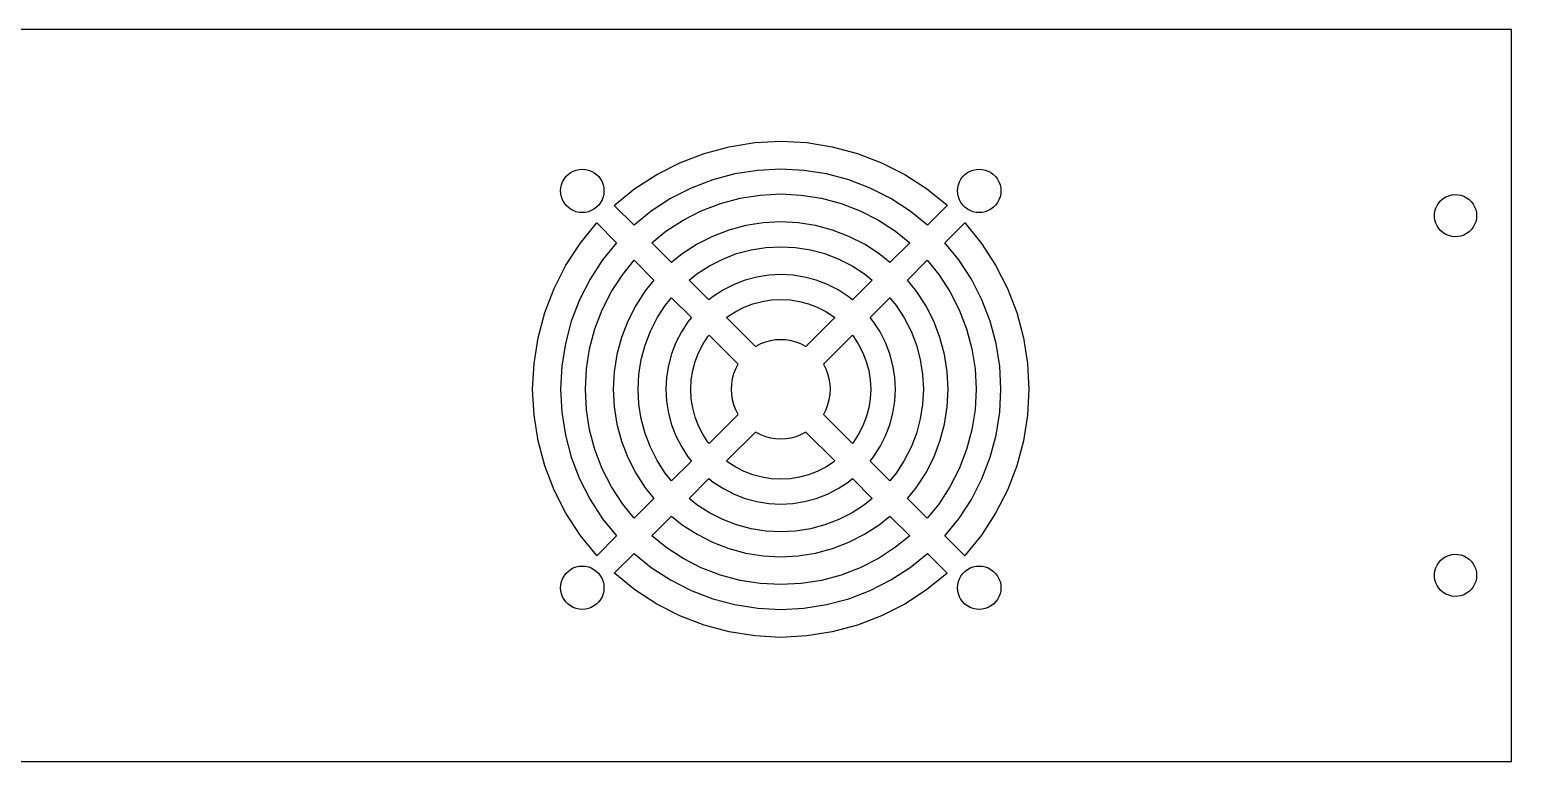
# Model space of a CAD drawing. Header units: metres. Extents: x 0 to 239, y 0 to 59.
# Drawn here: x 119.5 to 238.9, y 0 to 59 of the extents above; entities that cross this region are included whole.
import ezdxf

# ---------------------------------------------------------------- set-up
doc = ezdxf.new("R2010")
doc.units = ezdxf.units.M

msp = doc.modelspace()

# ---------------------------------------------------------------- linework, layer by layer
for p, q in [((238.9, 59), (0, 59)), ((238.9, 0), (238.9, 59)), ((171.865, 48.2709), (173.82, 49.0211)), ((173.82, 49.0211), (175.842, 49.5629)), ((175.842, 49.5629), (177.909, 49.8904)), ((177.909, 49.8904), (180, 50)), ((180, 50), (182.091, 49.8904)), ((182.091, 49.8904), (184.158, 49.5629)), ((184.158, 49.5629), (186.18, 49.0211)), ((186.18, 49.0211), (188.135, 48.2709)), ((170, 47.3205), (171.865, 48.2709)), ((188.135, 48.2709), (190, 47.3205)), ((162.321, 46.493), (162.408, 46.727)), ((162.408, 46.727), (162.528, 46.9461)), ((162.528, 46.9461), (162.677, 47.146)), ((162.677, 47.146), (162.854, 47.3226)), ((162.854, 47.3226), (163.054, 47.4722)), ((163.054, 47.4722), (163.273, 47.5918)), ((163.273, 47.5918), (163.507, 47.6791)), ((163.507, 47.6791), (163.751, 47.7322)), ((163.751, 47.7322), (164, 47.75)), ((164, 47.75), (164.249, 47.7322)), ((164.249, 47.7322), (164.493, 47.6791)), ((164.493, 47.6791), (164.727, 47.5918)), ((164.727, 47.5918), (164.946, 47.4722)), ((164.946, 47.4722), (165.146, 47.3226)), ((165.146, 47.3226), (165.323, 47.146)), ((165.323, 47.146), (165.472, 46.9461)), ((165.472, 46.9461), (165.592, 46.727)), ((165.592, 46.727), (165.679, 46.493)), ((168.244, 46.1803), (170, 47.3205)), ((174.515, 46.8812), (172.78, 46.2154)), ((176.31, 47.3621), (174.515, 46.8812)), ((178.145, 47.6528), (176.31, 47.3621)), ((180, 47.75), (178.145, 47.6528)), ((181.855, 47.6528), (180, 47.75)), ((183.69, 47.3621), (181.855, 47.6528)), ((185.485, 46.8812), (183.69, 47.3621)), ((187.22, 46.2154), (185.485, 46.8812)), ((190, 47.3205), (191.756, 46.1803)), ((194.321, 46.493), (194.408, 46.727)), ((194.408, 46.727), (194.528, 46.9461)), ((194.528, 46.9461), (194.677, 47.146)), ((194.677, 47.146), (194.854, 47.3226)), ((194.854, 47.3226), (195.054, 47.4722)), ((195.054, 47.4722), (195.273, 47.5918)), ((195.273, 47.5918), (195.507, 47.6791)), ((195.507, 47.6791), (195.751, 47.7322)), ((195.751, 47.7322), (196, 47.75)), ((196, 47.75), (196.249, 47.7322)), ((196.249, 47.7322), (196.493, 47.6791)), ((196.493, 47.6791), (196.727, 47.5918)), ((196.727, 47.5918), (196.946, 47.4722)), ((196.946, 47.4722), (197.146, 47.3226)), ((197.146, 47.3226), (197.323, 47.146)), ((197.323, 47.146), (197.472, 46.9461)), ((197.472, 46.9461), (197.592, 46.727)), ((197.592, 46.727), (197.679, 46.493)), ((162.25, 46), (162.268, 46.249)), ((162.268, 45.7509), (162.25, 46)), ((162.268, 46.249), (162.321, 46.493)), ((162.321, 45.507), (162.268, 45.7509)), ((162.408, 45.273), (162.321, 45.507)), ((165.679, 45.507), (165.592, 45.273)), ((165.679, 46.493), (165.732, 46.249)), ((165.732, 45.7509), (165.679, 45.507)), ((165.732, 46.249), (165.75, 46)), ((165.75, 46), (165.732, 45.7509)), ((166.617, 44.8629), (168.244, 46.1803)), ((172.78, 46.2154), (171.125, 45.3719)), ((175.133, 44.9791), (176.725, 45.4058)), ((176.725, 45.4058), (178.354, 45.6637)), ((178.354, 45.6637), (180, 45.75)), ((180, 45.75), (181.646, 45.6637)), ((181.646, 45.6637), (183.275, 45.4058)), ((183.275, 45.4058), (184.867, 44.9791)), ((188.875, 45.3719), (187.22, 46.2154)), ((191.756, 46.1803), (193.383, 44.8629)), ((194.25, 46), (194.268, 46.249)), ((194.268, 45.7509), (194.25, 46)), ((194.268, 46.249), (194.321, 46.493)), ((194.321, 45.507), (194.268, 45.7509)), ((194.408, 45.273), (194.321, 45.507)), ((197.679, 45.507), (197.592, 45.273)), ((197.679, 46.493), (197.732, 46.249)), ((197.732, 45.7509), (197.679, 45.507)), ((197.732, 46.249), (197.75, 46)), ((197.75, 46), (197.732, 45.7509)), ((233.411, 45.3826), (233.623, 45.5119)), ((233.623, 45.5119), (233.851, 45.6089)), ((233.851, 45.6089), (234.091, 45.6717)), ((234.091, 45.6717), (234.338, 45.6989)), ((234.338, 45.6989), (234.586, 45.6898)), ((234.586, 45.6898), (234.83, 45.6447)), ((234.83, 45.6447), (235.065, 45.5646)), ((235.065, 45.5646), (235.286, 45.4511)), ((235.286, 45.4511), (235.487, 45.3067)), ((162.528, 45.0539), (162.408, 45.273)), ((162.677, 44.854), (162.528, 45.0539)), ((162.854, 44.6774), (162.677, 44.854)), ((163.054, 44.5278), (162.854, 44.6774)), ((163.273, 44.4081), (163.054, 44.5278)), ((163.507, 44.3209), (163.273, 44.4081)), ((163.751, 44.2678), (163.507, 44.3209)), ((164, 44.25), (163.751, 44.2678)), ((164.249, 44.2678), (164, 44.25)), ((164.493, 44.3209), (164.249, 44.2678)), ((164.727, 44.4081), (164.493, 44.3209)), ((164.946, 44.5278), (164.727, 44.4081)), ((165.146, 44.6774), (164.946, 44.5278)), ((165.323, 44.854), (165.146, 44.6774)), ((165.472, 45.0539), (165.323, 44.854)), ((165.592, 45.273), (165.472, 45.0539)), ((166.584, 44.8298), (166.617, 44.8629)), ((168.178, 43.2358), (166.584, 44.8298)), ((169.567, 44.36), (168.178, 43.2358)), ((171.125, 45.3719), (169.567, 44.36)), ((172.125, 43.6399), (173.594, 44.3883)), ((173.594, 44.3883), (175.133, 44.9791)), ((184.867, 44.9791), (186.406, 44.3883)), ((186.406, 44.3883), (187.875, 43.6399)), ((190.433, 44.36), (188.875, 45.3719)), ((191.822, 43.2358), (190.433, 44.36)), ((193.416, 44.8298), (191.822, 43.2358)), ((193.383, 44.8629), (193.416, 44.8298)), ((194.528, 45.0539), (194.408, 45.273)), ((194.677, 44.854), (194.528, 45.0539)), ((194.854, 44.6774), (194.677, 44.854)), ((195.054, 44.5278), (194.854, 44.6774)), ((195.273, 44.4081), (195.054, 44.5278)), ((195.507, 44.3209), (195.273, 44.4081)), ((195.751, 44.2678), (195.507, 44.3209)), ((196, 44.25), (195.751, 44.2678)), ((196.249, 44.2678), (196, 44.25)), ((196.493, 44.3209), (196.249, 44.2678)), ((196.727, 44.4081), (196.493, 44.3209)), ((196.946, 44.5278), (196.727, 44.4081)), ((197.146, 44.6774), (196.946, 44.5278)), ((197.323, 44.854), (197.146, 44.6774)), ((197.472, 45.0539), (197.323, 44.854)), ((197.592, 45.273), (197.472, 45.0539)), ((232.705, 44.1241), (232.741, 44.3696)), ((232.741, 44.3696), (232.812, 44.6073)), ((232.812, 44.6073), (232.918, 44.832)), ((232.918, 44.832), (233.054, 45.039)), ((233.054, 45.039), (233.22, 45.2238)), ((233.22, 45.2238), (233.411, 45.3826)), ((235.487, 45.3067), (235.666, 45.1344)), ((235.666, 45.1344), (235.818, 44.938)), ((235.818, 44.938), (235.939, 44.7216)), ((235.939, 44.7216), (236.028, 44.4898)), ((236.028, 44.4898), (236.082, 44.2475)), ((236.082, 44.2475), (236.1, 44)), ((163.82, 41.7557), (165.137, 43.3826)), ((165.137, 43.3826), (165.17, 43.4156)), ((165.17, 43.4156), (166.764, 41.8215)), ((170.742, 42.742), (172.125, 43.6399)), ((177.193, 43.205), (175.828, 42.8393)), ((178.589, 43.426), (177.193, 43.205)), ((180, 43.5), (178.589, 43.426)), ((181.411, 43.426), (180, 43.5)), ((182.807, 43.205), (181.411, 43.426)), ((184.172, 42.8393), (182.807, 43.205)), ((187.875, 43.6399), (189.258, 42.742)), ((193.236, 41.8215), (194.83, 43.4156)), ((194.83, 43.4156), (194.863, 43.3826)), ((194.863, 43.3826), (196.18, 41.7557)), ((232.705, 43.8759), (232.705, 44.1241)), ((232.741, 43.6304), (232.705, 43.8759)), ((232.812, 43.3927), (232.741, 43.6304)), ((232.918, 43.168), (232.812, 43.3927)), ((233.054, 42.961), (232.918, 43.168)), ((235.818, 43.062), (235.666, 42.8656)), ((235.939, 43.2784), (235.818, 43.062)), ((236.028, 43.5102), (235.939, 43.2784)), ((236.082, 43.7525), (236.028, 43.5102)), ((236.1, 44), (236.082, 43.7525)), ((166.764, 41.8215), (165.64, 40.4332)), ((169.598, 41.8157), (170.742, 42.742)), ((171.196, 40.2182), (169.598, 41.8157)), ((174.509, 42.3329), (173.25, 41.6913)), ((175.828, 42.8393), (174.509, 42.3329)), ((185.491, 42.3329), (184.172, 42.8393)), ((186.75, 41.6913), (185.491, 42.3329)), ((190.402, 41.8157), (188.804, 40.2182)), ((189.258, 42.742), (190.402, 41.8157)), ((194.36, 40.4332), (193.236, 41.8215)), ((233.22, 42.7762), (233.054, 42.961)), ((233.411, 42.6174), (233.22, 42.7762)), ((233.623, 42.4881), (233.411, 42.6174)), ((233.851, 42.3911), (233.623, 42.4881)), ((234.091, 42.3283), (233.851, 42.3911)), ((234.338, 42.3011), (234.091, 42.3283)), ((234.586, 42.3102), (234.338, 42.3011)), ((234.83, 42.3553), (234.586, 42.3102)), ((235.065, 42.4354), (234.83, 42.3553)), ((235.286, 42.5489), (235.065, 42.4354)), ((235.487, 42.6933), (235.286, 42.5489)), ((235.666, 42.8656), (235.487, 42.6933)), ((162.679, 40), (163.82, 41.7557)), ((172.065, 40.9217), (171.196, 40.2182)), ((173.25, 41.6913), (172.065, 40.9217)), ((175.323, 40.5058), (176.446, 40.9371)), ((176.446, 40.9371), (177.609, 41.2487)), ((177.609, 41.2487), (178.798, 41.437)), ((178.798, 41.437), (180, 41.5)), ((180, 41.5), (181.202, 41.437)), ((181.202, 41.437), (182.391, 41.2487)), ((182.391, 41.2487), (183.554, 40.9371)), ((183.554, 40.9371), (184.677, 40.5058)), ((187.935, 40.9217), (186.75, 41.6913)), ((188.804, 40.2182), (187.935, 40.9217)), ((196.18, 41.7557), (197.321, 40)), ((161.729, 38.1347), (162.679, 40)), ((165.64, 40.4332), (164.628, 38.875)), ((167.258, 39.2576), (168.184, 40.4015)), ((168.184, 40.4015), (169.782, 38.8039)), ((173.24, 39.3037), (174.25, 39.9593)), ((174.25, 39.9593), (175.323, 40.5058)), ((184.677, 40.5058), (185.75, 39.9593)), ((185.75, 39.9593), (186.76, 39.3037)), ((190.218, 38.8039), (191.816, 40.4015)), ((191.816, 40.4015), (192.742, 39.2576)), ((195.372, 38.875), (194.36, 40.4332)), ((197.321, 40), (198.271, 38.1347)), ((164.628, 38.875), (163.785, 37.2196)), ((166.36, 37.875), (167.258, 39.2576)), ((169.782, 38.8039), (169.078, 37.9351)), ((172.616, 38.7981), (173.24, 39.3037)), ((174.214, 37.2005), (172.616, 38.7981)), ((176.238, 38.4503), (175.375, 38.0107)), ((177.142, 38.7973), (176.238, 38.4503)), ((178.077, 39.0479), (177.142, 38.7973)), ((179.033, 39.1993), (178.077, 39.0479)), ((180, 39.25), (179.033, 39.1993)), ((180.967, 39.1993), (180, 39.25)), ((181.923, 39.0479), (180.967, 39.1993)), ((182.858, 38.7973), (181.923, 39.0479)), ((183.762, 38.4503), (182.858, 38.7973)), ((184.625, 38.0107), (183.762, 38.4503)), ((187.384, 38.7981), (185.786, 37.2005)), ((186.76, 39.3037), (187.384, 38.7981)), ((190.922, 37.9351), (190.218, 38.8039)), ((192.742, 39.2576), (193.64, 37.875)), ((196.215, 37.2196), (195.372, 38.875)), ((160.979, 36.1803), (161.729, 38.1347)), ((163.785, 37.2196), (163.119, 35.485)), ((165.612, 36.4061), (166.36, 37.875)), ((169.078, 37.9351), (168.309, 36.75)), ((170.696, 36.7595), (171.202, 37.3839)), ((171.202, 37.3839), (172.799, 35.7863)), ((174.563, 37.4834), (174.214, 37.2005)), ((175.375, 38.0107), (174.563, 37.4834)), ((177.76, 36.8952), (178.493, 37.0916)), ((178.493, 37.0916), (179.242, 37.2103)), ((179.242, 37.2103), (180, 37.25)), ((180, 37.25), (180.758, 37.2103)), ((180.758, 37.2103), (181.507, 37.0916)), ((181.507, 37.0916), (182.24, 36.8952)), ((185.437, 37.4834), (184.625, 38.0107)), ((185.786, 37.2005), (185.437, 37.4834)), ((187.201, 35.7863), (188.798, 37.3839)), ((188.798, 37.3839), (189.304, 36.7595)), ((191.691, 36.75), (190.922, 37.9351)), ((193.64, 37.875), (194.388, 36.4061)), ((196.881, 35.485), (196.215, 37.2196)), ((198.271, 38.1347), (199.021, 36.1803)), ((160.437, 34.1582), (160.979, 36.1803)), ((165.021, 34.867), (165.612, 36.4061)), ((168.309, 36.75), (167.667, 35.4909)), ((170.041, 35.75), (170.696, 36.7595)), ((175.634, 35.7805), (175.739, 35.8654)), ((175.739, 35.8654), (176.375, 36.2787)), ((176.375, 36.2787), (177.051, 36.6232)), ((177.051, 36.6232), (177.76, 36.8952)), ((182.24, 36.8952), (182.949, 36.6232)), ((182.949, 36.6232), (183.625, 36.2787)), ((183.625, 36.2787), (184.261, 35.8654)), ((184.261, 35.8654), (184.366, 35.7805)), ((189.304, 36.7595), (189.959, 35.75)), ((192.333, 35.4909), (191.691, 36.75)), ((194.388, 36.4061), (194.979, 34.867)), ((199.021, 36.1803), (199.563, 34.1582)), ((163.119, 35.485), (162.638, 33.6904)), ((164.594, 33.2746), (165.021, 34.867)), ((167.667, 35.4909), (167.161, 34.1717)), ((169.063, 33.5537), (169.494, 34.6775)), ((169.494, 34.6775), (170.041, 35.75)), ((172.517, 35.437), (171.989, 34.625)), ((172.799, 35.7863), (172.517, 35.437)), ((177.97, 33.4445), (175.634, 35.7805)), ((184.366, 35.7805), (182.03, 33.4445)), ((187.483, 35.437), (187.201, 35.7863)), ((188.011, 34.625), (187.483, 35.437)), ((189.959, 35.75), (190.506, 34.6775)), ((190.506, 34.6775), (190.937, 33.5537)), ((192.839, 34.1717), (192.333, 35.4909)), ((194.979, 34.867), (195.406, 33.2746)), ((197.362, 33.6904), (196.881, 35.485)), ((160.11, 32.0906), (160.437, 34.1582)), ((162.638, 33.6904), (162.347, 31.8554)), ((167.161, 34.1717), (166.795, 32.8068)), ((168.751, 32.391), (169.063, 33.5537)), ((171.55, 33.7623), (171.203, 32.8584)), ((171.989, 34.625), (171.55, 33.7623)), ((173.377, 32.9488), (173.721, 33.625)), ((173.721, 33.625), (174.135, 34.2614)), ((174.135, 34.2614), (174.22, 34.3663)), ((174.22, 34.3663), (176.556, 32.0302)), ((178, 33.4641), (177.97, 33.4445)), ((178.373, 33.6542), (178, 33.4641)), ((178.764, 33.8042), (178.373, 33.6542)), ((179.168, 33.9126), (178.764, 33.8042)), ((179.582, 33.9781), (179.168, 33.9126)), ((180, 34), (179.582, 33.9781)), ((180.418, 33.9781), (180, 34)), ((180.832, 33.9126), (180.418, 33.9781)), ((181.236, 33.8042), (180.832, 33.9126)), ((181.627, 33.6542), (181.236, 33.8042)), ((182, 33.4641), (181.627, 33.6542)), ((182.03, 33.4445), (182, 33.4641)), ((183.444, 32.0302), (185.78, 34.3663)), ((185.78, 34.3663), (185.865, 34.2614)), ((185.865, 34.2614), (186.279, 33.625)), ((186.279, 33.625), (186.623, 32.9488)), ((188.45, 33.7623), (188.011, 34.625)), ((188.797, 32.8584), (188.45, 33.7623)), ((190.937, 33.5537), (191.249, 32.391)), ((193.205, 32.8068), (192.839, 34.1717)), ((197.653, 31.8554), (197.362, 33.6904)), ((199.563, 34.1582), (199.89, 32.0906)), ((164.336, 31.6463), (164.594, 33.2746)), ((166.795, 32.8068), (166.574, 31.4111)), ((168.563, 31.2021), (168.751, 32.391)), ((171.203, 32.8584), (170.952, 31.9232)), ((173.105, 32.2404), (173.377, 32.9488)), ((186.623, 32.9488), (186.895, 32.2404)), ((189.048, 31.9232), (188.797, 32.8584)), ((191.249, 32.391), (191.437, 31.2021)), ((193.426, 31.4111), (193.205, 32.8068)), ((195.406, 33.2746), (195.664, 31.6463)), ((160, 30), (160.11, 32.0906)), ((162.347, 31.8554), (162.25, 30)), ((164.25, 30), (164.336, 31.6463)), ((166.574, 31.4111), (166.5, 30)), ((168.5, 30), (168.563, 31.2021)), ((170.952, 31.9232), (170.801, 30.9669)), ((172.79, 30.7578), (172.908, 31.5074)), ((172.908, 31.5074), (173.105, 32.2404)), ((176.196, 31.2361), (176.087, 30.8316)), ((176.346, 31.6269), (176.196, 31.2361)), ((176.536, 32), (176.346, 31.6269)), ((176.556, 32.0302), (176.536, 32)), ((183.464, 32), (183.444, 32.0302)), ((183.654, 31.6269), (183.464, 32)), ((183.804, 31.2361), (183.654, 31.6269)), ((183.913, 30.8316), (183.804, 31.2361)), ((186.895, 32.2404), (187.092, 31.5074)), ((187.092, 31.5074), (187.21, 30.7578)), ((189.199, 30.9669), (189.048, 31.9232)), ((191.437, 31.2021), (191.5, 30)), ((193.5, 30), (193.426, 31.4111)), ((195.664, 31.6463), (195.75, 30)), ((197.75, 30), (197.653, 31.8554)), ((199.89, 32.0906), (200, 30)), ((160.11, 27.9094), (160, 30)), ((162.25, 30), (162.347, 28.1446)), ((164.336, 28.3537), (164.25, 30)), ((166.5, 30), (166.574, 28.5889)), ((168.563, 28.7979), (168.5, 30)), ((170.801, 30.9669), (170.75, 30)), ((170.75, 30), (170.801, 29.0331)), ((172.75, 30), (172.79, 30.7578)), ((172.79, 29.2422), (172.75, 30)), ((176.022, 30.4181), (176, 30)), ((176, 30), (176.022, 29.5819)), ((176.087, 30.8316), (176.022, 30.4181)), ((183.978, 30.4181), (183.913, 30.8316)), ((184, 30), (183.978, 30.4181)), ((183.978, 29.5819), (184, 30)), ((187.21, 30.7578), (187.25, 30)), ((187.25, 30), (187.21, 29.2422)), ((189.25, 30), (189.199, 30.9669)), ((189.199, 29.0331), (189.25, 30)), ((191.5, 30), (191.437, 28.7979)), ((193.426, 28.5889), (193.5, 30)), ((195.75, 30), (195.664, 28.3537)), ((197.653, 28.1446), (197.75, 30)), ((200, 30), (199.89, 27.9094)), ((168.751, 27.609), (168.563, 28.7979)), ((170.801, 29.0331), (170.952, 28.0768)), ((172.908, 28.4926), (172.79, 29.2422)), ((176.022, 29.5819), (176.087, 29.1684)), ((176.087, 29.1684), (176.196, 28.7639)), ((176.196, 28.7639), (176.346, 28.373)), ((183.654, 28.373), (183.804, 28.7639)), ((183.804, 28.7639), (183.913, 29.1684)), ((183.913, 29.1684), (183.978, 29.5819)), ((187.21, 29.2422), (187.092, 28.4926)), ((189.048, 28.0768), (189.199, 29.0331)), ((191.437, 28.7979), (191.249, 27.609)), ((160.437, 25.8418), (160.11, 27.9094)), ((162.347, 28.1446), (162.638, 26.3096)), ((164.594, 26.7254), (164.336, 28.3537)), ((166.574, 28.5889), (166.795, 27.1932)), ((169.063, 26.4463), (168.751, 27.609)), ((170.952, 28.0768), (171.203, 27.1416)), ((173.105, 27.7596), (172.908, 28.4926)), ((173.377, 27.0511), (173.105, 27.7596)), ((176.556, 27.9697), (174.22, 25.6337)), ((176.346, 28.373), (176.536, 28)), ((176.536, 28), (176.556, 27.9697)), ((183.444, 27.9697), (183.464, 28)), ((185.78, 25.6337), (183.444, 27.9697)), ((183.464, 28), (183.654, 28.373)), ((186.895, 27.7596), (186.623, 27.0511)), ((187.092, 28.4926), (186.895, 27.7596)), ((188.797, 27.1416), (189.048, 28.0768)), ((191.249, 27.609), (190.937, 26.4463)), ((193.205, 27.1932), (193.426, 28.5889)), ((195.664, 28.3537), (195.406, 26.7254)), ((197.362, 26.3096), (197.653, 28.1446)), ((199.89, 27.9094), (199.563, 25.8418)), ((162.638, 26.3096), (163.119, 24.5149)), ((165.021, 25.133), (164.594, 26.7254)), ((166.795, 27.1932), (167.161, 25.8283)), ((169.494, 25.3225), (169.063, 26.4463)), ((171.203, 27.1416), (171.55, 26.2377)), ((173.721, 26.375), (173.377, 27.0511)), ((174.135, 25.7386), (173.721, 26.375)), ((175.634, 24.2195), (177.97, 26.5555)), ((177.97, 26.5555), (178, 26.5359)), ((178, 26.5359), (178.373, 26.3458)), ((178.373, 26.3458), (178.764, 26.1958)), ((181.236, 26.1958), (181.627, 26.3458)), ((181.627, 26.3458), (182, 26.5359)), ((182, 26.5359), (182.03, 26.5555)), ((182.03, 26.5555), (184.366, 24.2195)), ((186.279, 26.375), (185.865, 25.7386)), ((186.623, 27.0511), (186.279, 26.375)), ((188.45, 26.2377), (188.797, 27.1416)), ((190.937, 26.4463), (190.506, 25.3225)), ((192.839, 25.8283), (193.205, 27.1932)), ((195.406, 26.7254), (194.979, 25.133)), ((196.881, 24.5149), (197.362, 26.3096)), ((160.979, 23.8197), (160.437, 25.8418)), ((165.612, 23.5939), (165.021, 25.133)), ((167.161, 25.8283), (167.667, 24.509)), ((170.041, 24.25), (169.494, 25.3225)), ((171.55, 26.2377), (171.989, 25.375)), ((171.989, 25.375), (172.517, 24.563)), ((174.22, 25.6337), (174.135, 25.7386)), ((178.764, 26.1958), (179.168, 26.0874)), ((179.168, 26.0874), (179.582, 26.0219)), ((179.582, 26.0219), (180, 26)), ((180, 26), (180.418, 26.0219)), ((180.418, 26.0219), (180.832, 26.0874)), ((180.832, 26.0874), (181.236, 26.1958)), ((185.865, 25.7386), (185.78, 25.6337)), ((187.483, 24.563), (188.011, 25.375)), ((188.011, 25.375), (188.45, 26.2377)), ((190.506, 25.3225), (189.959, 24.25)), ((192.333, 24.509), (192.839, 25.8283)), ((194.979, 25.133), (194.388, 23.5939)), ((199.563, 25.8418), (199.021, 23.8197)), ((163.119, 24.5149), (163.785, 22.7804)), ((167.667, 24.509), (168.309, 23.25)), ((170.696, 23.2405), (170.041, 24.25)), ((172.799, 24.2137), (171.202, 22.6161)), ((172.517, 24.563), (172.799, 24.2137)), ((175.739, 24.1346), (175.634, 24.2195)), ((176.375, 23.7213), (175.739, 24.1346)), ((184.261, 24.1346), (183.625, 23.7213)), ((184.366, 24.2195), (184.261, 24.1346)), ((187.201, 24.2137), (187.483, 24.563)), ((188.798, 22.6161), (187.201, 24.2137)), ((189.959, 24.25), (189.304, 23.2405)), ((191.691, 23.25), (192.333, 24.509)), ((196.215, 22.7804), (196.881, 24.5149)), ((161.729, 21.8653), (160.979, 23.8197)), ((163.785, 22.7804), (164.628, 21.125)), ((166.36, 22.125), (165.612, 23.5939)), ((168.309, 23.25), (169.078, 22.0649)), ((171.202, 22.6161), (170.696, 23.2405)), ((172.616, 21.2019), (174.214, 22.7995)), ((174.214, 22.7995), (174.563, 22.5166)), ((177.051, 23.3768), (176.375, 23.7213)), ((177.76, 23.1048), (177.051, 23.3768)), ((178.493, 22.9084), (177.76, 23.1048)), ((179.242, 22.7897), (178.493, 22.9084)), ((180, 22.75), (179.242, 22.7897)), ((180.758, 22.7897), (180, 22.75)), ((181.507, 22.9084), (180.758, 22.7897)), ((182.24, 23.1048), (181.507, 22.9084)), ((182.949, 23.3768), (182.24, 23.1048)), ((183.625, 23.7213), (182.949, 23.3768)), ((185.437, 22.5166), (185.786, 22.7995)), ((185.786, 22.7995), (187.384, 21.2019)), ((189.304, 23.2405), (188.798, 22.6161)), ((190.922, 22.0649), (191.691, 23.25)), ((194.388, 23.5939), (193.64, 22.125)), ((195.372, 21.125), (196.215, 22.7804)), ((199.021, 23.8197), (198.271, 21.8653)), ((162.679, 20), (161.729, 21.8653)), ((167.258, 20.7424), (166.36, 22.125)), ((169.078, 22.0649), (169.782, 21.196)), ((174.563, 22.5166), (175.375, 21.9893)), ((175.375, 21.9893), (176.238, 21.5497)), ((176.238, 21.5497), (177.142, 21.2027)), ((182.858, 21.2027), (183.762, 21.5497)), ((183.762, 21.5497), (184.625, 21.9893)), ((184.625, 21.9893), (185.437, 22.5166)), ((190.218, 21.196), (190.922, 22.0649)), ((193.64, 22.125), (192.742, 20.7424)), ((198.271, 21.8653), (197.321, 20)), ((164.628, 21.125), (165.64, 19.5668)), ((168.184, 19.5985), (167.258, 20.7424)), ((169.782, 21.196), (168.184, 19.5985)), ((173.24, 20.6963), (172.616, 21.2019)), ((174.25, 20.0407), (173.24, 20.6963)), ((177.142, 21.2027), (178.077, 20.9521)), ((178.077, 20.9521), (179.033, 20.8007)), ((179.033, 20.8007), (180, 20.75)), ((180, 20.75), (180.967, 20.8007)), ((180.967, 20.8007), (181.923, 20.9521)), ((181.923, 20.9521), (182.858, 21.2027)), ((186.76, 20.6963), (185.75, 20.0407)), ((187.384, 21.2019), (186.76, 20.6963)), ((191.816, 19.5985), (190.218, 21.196)), ((192.742, 20.7424), (191.816, 19.5985)), ((194.36, 19.5668), (195.372, 21.125)), ((163.82, 18.2443), (162.679, 20)), ((165.64, 19.5668), (166.764, 18.1784)), ((169.598, 18.1843), (171.196, 19.7818)), ((171.196, 19.7818), (172.065, 19.0783)), ((175.323, 19.4942), (174.25, 20.0407)), ((176.446, 19.0629), (175.323, 19.4942)), ((184.677, 19.4942), (183.554, 19.0629)), ((185.75, 20.0407), (184.677, 19.4942)), ((187.935, 19.0783), (188.804, 19.7818)), ((188.804, 19.7818), (190.402, 18.1843)), ((193.236, 18.1784), (194.36, 19.5668)), ((197.321, 20), (196.18, 18.2443)), ((165.137, 16.6174), (163.82, 18.2443)), ((166.764, 18.1784), (165.17, 16.5844)), ((170.742, 17.258), (169.598, 18.1843)), ((172.065, 19.0783), (173.25, 18.3087)), ((173.25, 18.3087), (174.509, 17.6671)), ((177.609, 18.7513), (176.446, 19.0629)), ((178.798, 18.563), (177.609, 18.7513)), ((180, 18.5), (178.798, 18.563)), ((181.202, 18.563), (180, 18.5)), ((182.391, 18.7513), (181.202, 18.563)), ((183.554, 19.0629), (182.391, 18.7513)), ((185.491, 17.6671), (186.75, 18.3087)), ((186.75, 18.3087), (187.935, 19.0783)), ((190.402, 18.1843), (189.258, 17.258)), ((194.83, 16.5844), (193.236, 18.1784)), ((196.18, 18.2443), (194.863, 16.6174)), ((166.584, 15.1701), (168.178, 16.7642)), ((168.178, 16.7642), (169.567, 15.6399)), ((172.125, 16.3601), (170.742, 17.258)), ((174.509, 17.6671), (175.828, 17.1607)), ((175.828, 17.1607), (177.193, 16.795)), ((177.193, 16.795), (178.589, 16.5739)), ((181.411, 16.5739), (182.807, 16.795)), ((182.807, 16.795), (184.172, 17.1607)), ((184.172, 17.1607), (185.491, 17.6671)), ((189.258, 17.258), (187.875, 16.3601)), ((190.433, 15.6399), (191.822, 16.7642)), ((191.822, 16.7642), (193.416, 15.1701)), ((163.054, 15.4722), (163.273, 15.5918)), ((163.273, 15.5918), (163.507, 15.6791)), ((163.507, 15.6791), (163.751, 15.7322)), ((163.751, 15.7322), (164, 15.75)), ((164, 15.75), (164.249, 15.7322)), ((164.249, 15.7322), (164.493, 15.6791)), ((164.493, 15.6791), (164.727, 15.5918)), ((164.727, 15.5918), (164.946, 15.4722)), ((165.17, 16.5844), (165.137, 16.6174)), ((169.567, 15.6399), (171.125, 14.628)), ((173.594, 15.6116), (172.125, 16.3601)), ((175.133, 15.0209), (173.594, 15.6116)), ((178.589, 16.5739), (180, 16.5)), ((180, 16.5), (181.411, 16.5739)), ((186.406, 15.6116), (184.867, 15.0209)), ((187.875, 16.3601), (186.406, 15.6116)), ((188.875, 14.628), (190.433, 15.6399)), ((194.863, 16.6174), (194.83, 16.5844)), ((195.054, 15.4722), (195.273, 15.5918)), ((195.273, 15.5918), (195.507, 15.6791)), ((195.507, 15.6791), (195.751, 15.7322)), ((195.751, 15.7322), (196, 15.75)), ((196, 15.75), (196.249, 15.7322)), ((196.249, 15.7322), (196.493, 15.6791)), ((196.493, 15.6791), (196.727, 15.5918)), ((196.727, 15.5918), (196.946, 15.4722)), ((232.741, 15.3696), (232.812, 15.6073)), ((232.812, 15.6073), (232.918, 15.832)), ((232.918, 15.832), (233.054, 16.039)), ((233.054, 16.039), (233.22, 16.2238)), ((233.22, 16.2238), (233.411, 16.3826)), ((233.411, 16.3826), (233.623, 16.5119)), ((233.623, 16.5119), (233.851, 16.6089)), ((233.851, 16.6089), (234.091, 16.6717)), ((234.091, 16.6717), (234.338, 16.6989)), ((234.338, 16.6989), (234.586, 16.6898)), ((234.586, 16.6898), (234.83, 16.6447)), ((234.83, 16.6447), (235.065, 16.5646)), ((235.065, 16.5646), (235.286, 16.4511)), ((235.286, 16.4511), (235.487, 16.3067)), ((235.487, 16.3067), (235.666, 16.1344)), ((235.666, 16.1344), (235.818, 15.938)), ((235.818, 15.938), (235.939, 15.7216)), ((235.939, 15.7216), (236.028, 15.4898)), ((162.268, 14.249), (162.321, 14.493)), ((162.321, 14.493), (162.408, 14.727)), ((162.408, 14.727), (162.528, 14.9461)), ((162.528, 14.9461), (162.677, 15.146)), ((162.677, 15.146), (162.854, 15.3226)), ((162.854, 15.3226), (163.054, 15.4722)), ((164.946, 15.4722), (165.146, 15.3226)), ((165.146, 15.3226), (165.323, 15.146)), ((165.323, 15.146), (165.472, 14.9461)), ((165.472, 14.9461), (165.592, 14.727)), ((165.592, 14.727), (165.679, 14.493)), ((165.679, 14.493), (165.732, 14.249)), ((166.617, 15.1371), (166.584, 15.1701)), ((168.244, 13.8197), (166.617, 15.1371)), ((171.125, 14.628), (172.78, 13.7846)), ((176.725, 14.5942), (175.133, 15.0209)), ((178.354, 14.3363), (176.725, 14.5942)), ((180, 14.25), (178.354, 14.3363)), ((181.646, 14.3363), (180, 14.25)), ((183.275, 14.5942), (181.646, 14.3363)), ((184.867, 15.0209), (183.275, 14.5942)), ((187.22, 13.7846), (188.875, 14.628)), ((193.383, 15.1371), (191.756, 13.8197)), ((193.416, 15.1701), (193.383, 15.1371)), ((194.268, 14.249), (194.321, 14.493)), ((194.321, 14.493), (194.408, 14.727)), ((194.408, 14.727), (194.528, 14.9461)), ((194.528, 14.9461), (194.677, 15.146)), ((194.677, 15.146), (194.854, 15.3226)), ((194.854, 15.3226), (195.054, 15.4722)), ((196.946, 15.4722), (197.146, 15.3226)), ((197.146, 15.3226), (197.323, 15.146)), ((197.323, 15.146), (197.472, 14.9461)), ((197.472, 14.9461), (197.592, 14.727)), ((197.592, 14.727), (197.679, 14.493)), ((197.679, 14.493), (197.732, 14.249)), ((232.705, 15.1241), (232.741, 15.3696)), ((232.705, 14.8759), (232.705, 15.1241)), ((232.741, 14.6304), (232.705, 14.8759)), ((232.812, 14.3927), (232.741, 14.6304)), ((232.918, 14.168), (232.812, 14.3927)), ((236.028, 14.5102), (235.939, 14.2784)), ((236.028, 15.4898), (236.082, 15.2475)), ((236.082, 14.7525), (236.028, 14.5102)), ((236.082, 15.2475), (236.1, 15)), ((236.1, 15), (236.082, 14.7525)), ((162.25, 14), (162.268, 14.249)), ((162.268, 13.7509), (162.25, 14)), ((162.321, 13.507), (162.268, 13.7509)), ((162.408, 13.273), (162.321, 13.507)), ((162.528, 13.0539), (162.408, 13.273)), ((165.592, 13.273), (165.472, 13.0539)), ((165.679, 13.507), (165.592, 13.273)), ((165.732, 13.7509), (165.679, 13.507)), ((165.732, 14.249), (165.75, 14)), ((165.75, 14), (165.732, 13.7509)), ((170, 12.6795), (168.244, 13.8197)), ((172.78, 13.7846), (174.515, 13.1187)), ((185.485, 13.1187), (187.22, 13.7846)), ((191.756, 13.8197), (190, 12.6795)), ((194.25, 14), (194.268, 14.249)), ((194.268, 13.7509), (194.25, 14)), ((194.321, 13.507), (194.268, 13.7509)), ((194.408, 13.273), (194.321, 13.507)), ((194.528, 13.0539), (194.408, 13.273)), ((197.592, 13.273), (197.472, 13.0539)), ((197.679, 13.507), (197.592, 13.273)), ((197.732, 13.7509), (197.679, 13.507)), ((197.732, 14.249), (197.75, 14)), ((197.75, 14), (197.732, 13.7509)), ((233.054, 13.961), (232.918, 14.168)), ((233.22, 13.7762), (233.054, 13.961)), ((233.411, 13.6174), (233.22, 13.7762)), ((233.623, 13.4881), (233.411, 13.6174)), ((233.851, 13.3911), (233.623, 13.4881)), ((234.091, 13.3283), (233.851, 13.3911)), ((234.338, 13.3011), (234.091, 13.3283)), ((234.586, 13.3102), (234.338, 13.3011)), ((234.83, 13.3553), (234.586, 13.3102)), ((235.065, 13.4354), (234.83, 13.3553)), ((235.286, 13.5489), (235.065, 13.4354)), ((235.487, 13.6933), (235.286, 13.5489)), ((235.666, 13.8656), (235.487, 13.6933)), ((235.818, 14.062), (235.666, 13.8656)), ((235.939, 14.2784), (235.818, 14.062)), ((162.677, 12.854), (162.528, 13.0539)), ((162.854, 12.6774), (162.677, 12.854)), ((163.054, 12.5278), (162.854, 12.6774)), ((163.273, 12.4081), (163.054, 12.5278)), ((163.507, 12.3209), (163.273, 12.4081)), ((163.751, 12.2678), (163.507, 12.3209)), ((164, 12.25), (163.751, 12.2678)), ((164.249, 12.2678), (164, 12.25)), ((164.493, 12.3209), (164.249, 12.2678)), ((164.727, 12.4081), (164.493, 12.3209)), ((164.946, 12.5278), (164.727, 12.4081)), ((165.146, 12.6774), (164.946, 12.5278)), ((165.323, 12.854), (165.146, 12.6774)), ((165.472, 13.0539), (165.323, 12.854)), ((171.865, 11.7291), (170, 12.6795)), ((174.515, 13.1187), (176.31, 12.6379)), ((176.31, 12.6379), (178.145, 12.3472)), ((178.145, 12.3472), (180, 12.25)), ((180, 12.25), (181.855, 12.3472)), ((181.855, 12.3472), (183.69, 12.6379)), ((183.69, 12.6379), (185.485, 13.1187)), ((190, 12.6795), (188.135, 11.7291)), ((194.677, 12.854), (194.528, 13.0539)), ((194.854, 12.6774), (194.677, 12.854)), ((195.054, 12.5278), (194.854, 12.6774)), ((195.273, 12.4081), (195.054, 12.5278)), ((195.507, 12.3209), (195.273, 12.4081)), ((195.751, 12.2678), (195.507, 12.3209)), ((196, 12.25), (195.751, 12.2678)), ((196.249, 12.2678), (196, 12.25)), ((196.493, 12.3209), (196.249, 12.2678)), ((196.727, 12.4081), (196.493, 12.3209)), ((196.946, 12.5278), (196.727, 12.4081)), ((197.146, 12.6774), (196.946, 12.5278)), ((197.323, 12.854), (197.146, 12.6774)), ((197.472, 13.0539), (197.323, 12.854)), ((173.82, 10.9789), (171.865, 11.7291)), ((175.842, 10.437), (173.82, 10.9789)), ((186.18, 10.9789), (184.158, 10.437)), ((188.135, 11.7291), (186.18, 10.9789)), ((177.909, 10.1096), (175.842, 10.437)), ((180, 10), (177.909, 10.1096)), ((182.091, 10.1096), (180, 10)), ((184.158, 10.437), (182.091, 10.1096)), ((0, 0), (238.9, 0))]:
    msp.add_line(p, q)

doc.saveas('drawing.dxf')
